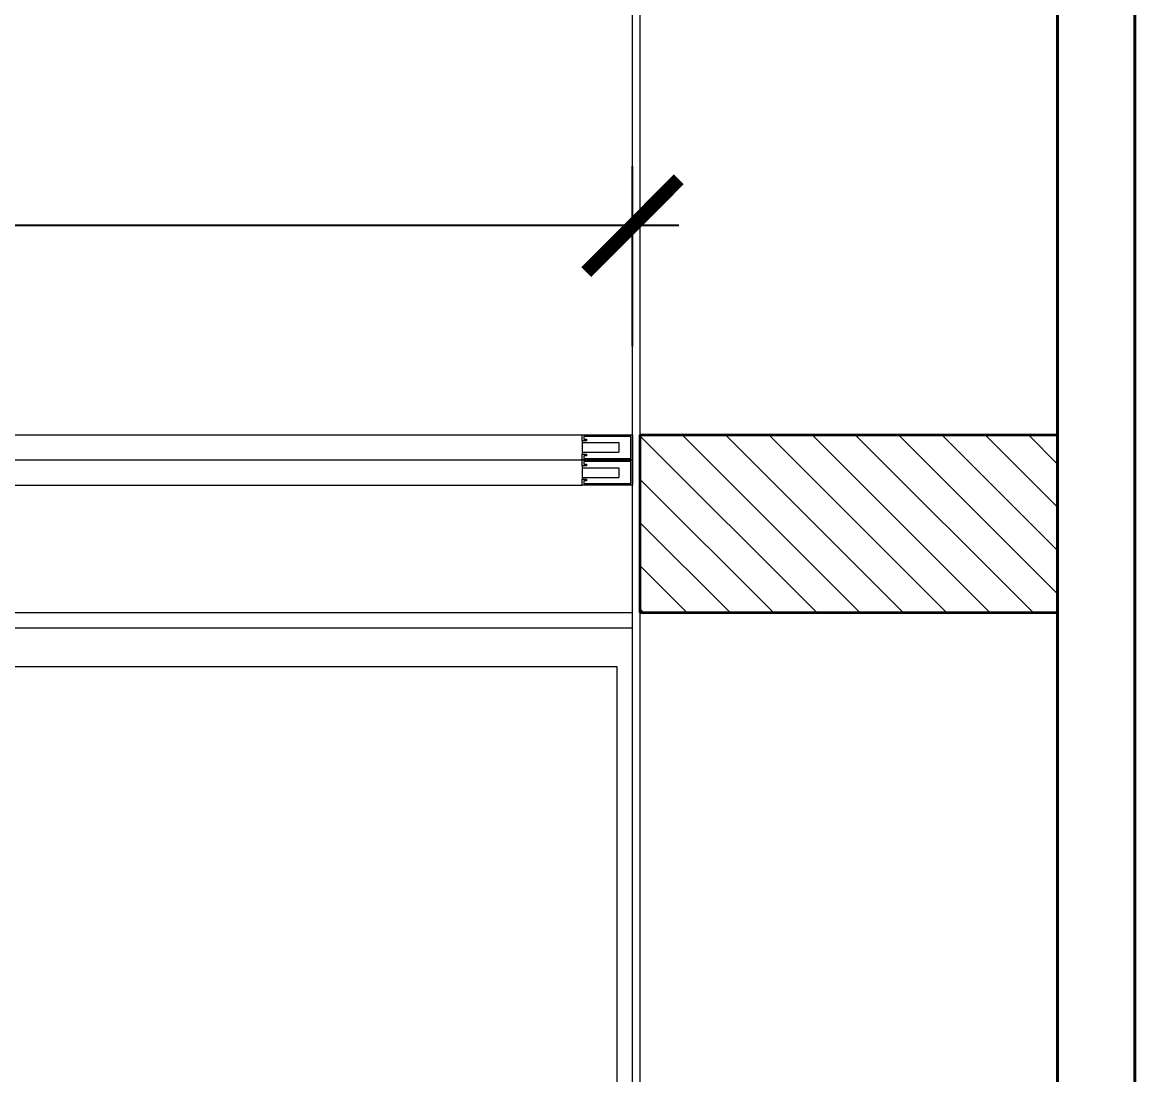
# Model space of a CAD drawing. Extents: x 65572 to 72871, y 30718 to 33858.
# Drawn here: x 66909.9 to 66981.9, y 32307.6 to 32375.7 of the extents above; entities that cross this region are included whole.
import ezdxf

# ---------------------------------------------------------------- set-up
doc = ezdxf.new("R2010")
doc.units = 0
doc.header["$LTSCALE"] = 0.5
doc.header["$MEASUREMENT"] = 0
doc.layers.get('0').update_dxf_attribs({"color": 20, "linetype": 'CONTINUOUS'})
doc.layers.get('DEFPOINTS').update_dxf_attribs({"linetype": 'CONTINUOUS', "lineweight": 5})
for name, color, linetype, lineweight in [('Annotations', 40, 'CONTINUOUS', 5), ('Framing', 142, 'CONTINUOUS', 13), ('Hatches', 8, 'CONTINUOUS', 5), ('Structure', 7, 'CONTINUOUS', 40), ('Viewed', 150, 'CONTINUOUS', 9), ('Walls', 7, 'CONTINUOUS', 35)]:
    doc.layers.add(name, color=color, linetype=linetype, lineweight=lineweight)
doc.styles.get("Standard").update_dxf_attribs({"font": 'arial.ttf'})
doc.dimstyles.new('ARCH', dxfattribs={"dimscale": 96, "dimtxt": 0.0625, "dimasz": 0.0625, "dimexe": 0.04, "dimexo": 0.09375, "dimgap": 0.03125, "dimtad": 1, "dimdec": 0, "dimrnd": 0.0625, "dimzin": 3, "dimdsep": 46, "dimlunit": 4, "dimtxsty": 'Standard', "dimblk1": 'ARCHTICK', "dimblk2": 'ARCHTICK', "dimsah": 1, "dimcen": 0, "dimdle": 0.03125, "dimclrd": 256, "dimclre": 256, "dimclrt": 256, "dimazin": 0, "dimtfac": 1, "dimtdec": 0, "dimtmove": 2, "dimatfit": 3, "dimldrblk": 'OBLIQUE', "dimfxl": 0.3, "dimfxlon": 1, "dimfrac": 2, "dimarcsym": 0})

# ---------------------------------------------------------------- blocks, each defined once
blk = doc.blocks.new('_ArchTick')
at = {"const_width": 0.15}
blk.add_lwpolyline([(-0.5, -0.5), (0.5, 0.5)], dxfattribs=at)
blk = doc.blocks.new('*D26')
at = {"layer": 'Annotations', "linetype": 'ByBlock', "lineweight": -2}
for p, q in [((66843.391, 32354.718), (66843.391, 32366.344)), ((66949.372, 32354.718), (66949.372, 32366.344)), ((66952.372, 32362.504), (66840.391, 32362.504))]:
    blk.add_line(p, q, dxfattribs=at)
at = {"layer": 'DEFPOINTS', "color": 0}
for p in [(66843.391, 32362.504), (66843.391, 32345.718), (66949.372, 32345.718)]:
    blk.add_point(p, dxfattribs=at)
at = {"layer": 'Annotations', "lineweight": -2, "xscale": 6, "yscale": 6, "zscale": 6, "rotation": 180}
blk.add_blockref('_ArchTick', (66843.391, 32362.504), dxfattribs=at)
at = {"layer": 'Annotations', "lineweight": -2, "xscale": 6, "yscale": 6, "zscale": 6}
blk.add_blockref('_ArchTick', (66949.372, 32362.504), dxfattribs=at)
at = {"layer": 'Annotations', "insert": (66896.381, 32368.567), "char_height": 6, "attachment_point": 5}
blk.add_mtext('8\'-10"', dxfattribs=at)
blk = doc.blocks.new('_Oblique')
at = {"lineweight": -2}
blk.add_line((-0.5, -0.5), (0.5, 0.5), dxfattribs=at)

msp = doc.modelspace()

# ---------------------------------------------------------------- hatches: boundary and pattern name
at = {"layer": 'Hatches', "linetype": 'ByBlock'}
h = msp.add_hatch(dxfattribs=at)
h.set_pattern_fill('ANSI31', color=256, scale=15.838381, style=0)
h.set_pattern_definition([(135, (66012.1274, 32203.0825), (-1.3999283, -1.3999283), [])])
h.paths.add_polyline_path([(66976.872352, 32348.968035), (66976.872352, 32337.468035), (66953.622352, 32337.468035), (66949.872352, 32337.468035), (66949.872352, 32348.968035)])

# ---------------------------------------------------------------- linework, layer by layer
at = {"layer": 'Framing'}
for p, q in [((66949.372352, 32239.968035), (66949.372352, 32435.968035)), ((66949.872352, 32348.968035), (66949.872352, 32435.968035)), ((66946.122352, 32348.593035), (66946.122352, 32348.968035)), ((66946.122352, 32348.968035), (66949.372352, 32348.968035)), ((66946.122352, 32348.968035), (66949.372352, 32348.968035)), ((66946.403602, 32348.593035), (66946.122352, 32348.593035)), ((66946.122352, 32348.593035), (66946.122352, 32348.468035)), ((66946.122352, 32348.593035), (66946.122352, 32347.718035)), ((66946.122352, 32348.468035), (66948.48264, 32348.468035)), ((66949.266883, 32348.862566), (66946.227821, 32348.862566)), ((66946.227821, 32348.862566), (66946.227821, 32348.698504)), ((66946.227821, 32348.698504), (66946.403602, 32348.698504)), ((66946.403602, 32348.698504), (66946.403602, 32348.593035)), ((66948.48264, 32348.468035), (66948.48264, 32347.843035)), ((66949.266883, 32347.448504), (66949.266883, 32348.862566)), ((66949.372352, 32348.968035), (66949.372352, 32347.343035)), ((66946.122352, 32347.843035), (66946.122352, 32347.718035)), ((66946.122352, 32347.843035), (66948.48264, 32347.843035)), ((66946.122352, 32347.343035), (66946.122352, 32347.718035)), ((66946.122352, 32347.718035), (66946.403602, 32347.718035)), ((66946.403602, 32347.718035), (66946.403602, 32347.612566)), ((66949.372352, 32347.343035), (66946.122352, 32347.343035)), ((66946.122352, 32346.968035), (66946.122352, 32347.343035)), ((66946.122352, 32347.343035), (66949.372352, 32347.343035)), ((66946.403602, 32346.968035), (66946.122352, 32346.968035)), ((66946.122352, 32346.968035), (66946.122352, 32346.843035)), ((66946.122352, 32346.968035), (66946.122352, 32346.093035)), ((66946.403602, 32347.612566), (66946.227821, 32347.612566)), ((66946.227821, 32347.612566), (66946.227821, 32347.448504)), ((66946.227821, 32347.448504), (66949.266883, 32347.448504)), ((66949.266883, 32347.237566), (66946.227821, 32347.237566)), ((66946.227821, 32347.237566), (66946.227821, 32347.073504)), ((66946.227821, 32347.073504), (66946.403602, 32347.073504)), ((66946.403602, 32347.073504), (66946.403602, 32346.968035)), ((66949.266883, 32345.823504), (66949.266883, 32347.237566)), ((66949.372352, 32347.343035), (66949.372352, 32345.718035)), ((66946.122352, 32346.843035), (66948.48264, 32346.843035)), ((66946.122352, 32346.218035), (66946.122352, 32346.093035)), ((66946.122352, 32346.218035), (66948.48264, 32346.218035)), ((66948.48264, 32346.843035), (66948.48264, 32346.218035)), ((66946.122352, 32345.718035), (66946.122352, 32346.093035)), ((66946.122352, 32346.093035), (66946.403602, 32346.093035)), ((66949.372352, 32345.718035), (66946.122352, 32345.718035)), ((66946.403602, 32345.987566), (66946.227821, 32345.987566)), ((66946.227821, 32345.987566), (66946.227821, 32345.823504)), ((66946.227821, 32345.823504), (66949.266883, 32345.823504)), ((66946.403602, 32346.093035), (66946.403602, 32345.987566)), ((66949.872352, 32239.968035), (66949.872352, 32337.468035))]:
    msp.add_line(p, q, dxfattribs=at)
at = {"layer": 'Structure'}
for p, q in [((66976.872352, 32459.039741), (66976.872352, 32348.968035)), ((66981.872352, 32459.039741), (66981.872352, 32348.968035)), ((66976.872352, 32372.468035), (66976.872352, 32337.468035)), ((66981.872352, 32372.468035), (66981.872352, 32337.468035)), ((66976.872352, 32368.468035), (66976.872352, 32336.468035)), ((66981.872352, 32368.468035), (66981.872352, 32336.468035)), ((66976.872352, 32337.468035), (66976.872352, 32213.10795)), ((66981.872352, 32337.468035), (66981.872352, 32213.10795))]:
    msp.add_line(p, q, dxfattribs=at)
at = {"layer": 'Viewed', "linetype": 'ByBlock'}
for p, q in [((66845.015623, 32348.968035), (66946.122352, 32348.968035)), ((66845.015623, 32347.343035), (66946.122352, 32347.343035)), ((66846.640623, 32347.343035), (66946.122352, 32347.343035)), ((66846.640623, 32345.718035), (66946.122352, 32345.718035)), ((66860.21092, 32337.468035), (66949.372352, 32337.468035)), ((66949.372352, 32336.468035), (66875.872352, 32336.468035)), ((66949.372352, 32336.468035), (66875.872352, 32336.468035)), ((66948.372352, 32333.968035), (66875.872352, 32333.968035)), ((66948.372352, 32333.968035), (66875.872352, 32333.968035)), ((66948.372352, 32289.468035), (66948.372352, 32333.968035)), ((66948.372352, 32289.468035), (66948.372352, 32333.968035))]:
    msp.add_line(p, q, dxfattribs=at)
at = {"layer": 'Walls'}
for p, q in [((66949.872352, 32348.968035), (66976.872352, 32348.968035)), ((66949.872352, 32337.468035), (66949.872352, 32348.968035)), ((66949.872352, 32337.468035), (66976.872352, 32337.468035)), ((66953.622352, 32337.468035), (66976.872352, 32337.468035))]:
    msp.add_line(p, q, dxfattribs=at)

# ---------------------------------------------------------------- dimensions: what is measured, and where the dimension line sits
at = {"layer": 'Annotations', "linetype": 'ByBlock'}
dim = msp.add_linear_dim(base=(66843.390623, 32362.503982), p1=(66949.372352, 32345.718035), p2=(66843.390623, 32345.718035), dimstyle='ARCH', dxfattribs=at)
dim.commit()
dim.dimension.update_dxf_attribs({"geometry": '*D26', "text_midpoint": (66896.381487, 32368.566982)})

doc.saveas('drawing.dxf')
